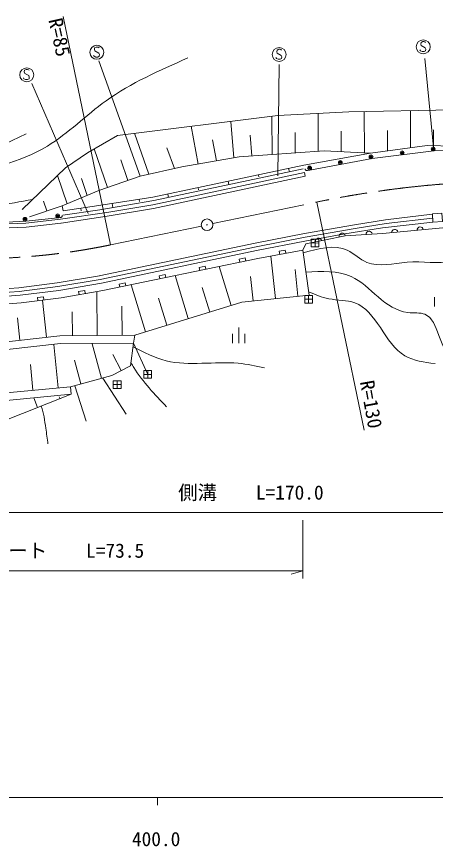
# Model space of a CAD drawing. Units: millimetres, scale not verified. Extents: x 40000 to 680000, y 20000 to 380000.
# Drawn here: x 449875 to 503805, y 198715 to 305482 of the extents above; entities that cross this region are included whole.
import ezdxf
from ezdxf.enums import TextEntityAlignment as Align

# ---------------------------------------------------------------- set-up
doc = ezdxf.new("R2010")
doc.units = ezdxf.units.MM
doc.header["$LTSCALE"] = 1000
doc.linetypes.add('CHAIN', pattern=[18.5, 12, -1.5, 3.5, -1.5])
for name, color, linetype, lineweight in [('M-BGD', 7, 'Continuous', 13), ('M-BMK', 2, 'CHAIN', 13), ('M-BMK-ROW', 30, 'Continuous', 13), ('M-BMK-SRVR', 3, 'Continuous', 13), ('M-STR-HTXT', 7, 'Continuous', 13), ('M-STR-STRC', 7, 'Continuous', 13), ('M-TTL-BAND', 7, 'Continuous', 13)]:
    doc.layers.add(name, color=color, linetype=linetype, lineweight=lineweight)
doc.styles.add('ＭＳ ゴシック', font='')
doc.styles.get('ＭＳ ゴシック').set_extended_font_data('MS Gothic')

msp = doc.modelspace()

# ---------------------------------------------------------------- linework, layer by layer
at = {"layer": 'M-BGD'}
for p, q in [((482775, 287735), (482757, 292646)), ((488718, 288144), (488700, 293026)), ((494663, 287952), (494643, 293283)), ((500604, 288614), (500587, 293396)), ((477870, 287326), (477450, 291994)), ((466888, 285189), (465070, 290475)), ((473240, 286510), (472335, 291366)), ((485747, 287940), (485737, 290573)), ((491690, 288092), (491680, 290749)), ((497634, 288209), (497624, 290834)), ((503575, 288879), (503568, 290901)), ((451115, 290397), (445702, 287819)), ((475606, 286927), (475100, 289645)), ((480184, 287557), (479945, 290221)), ((461578, 283482), (459863, 288472)), ((470209, 285931), (469217, 288577)), ((502743, 288905), (495462, 287914)), ((507991, 288744), (502743, 288905)), ((478537, 287444), (471140, 286140)), ((489484, 288197), (478537, 287444)), ((495462, 287914), (486854, 286356)), ((489484, 288197), (495462, 287914)), ((464212, 284398), (463297, 287057)), ((471140, 286140), (465770, 284939)), ((467398, 282230), (486854, 286356)), ((481017, 285118), (481071, 284862)), ((484908, 285944), (484999, 285517)), ((486951, 285423), (487055, 284934)), ((487353, 285690), (487648, 285743)), ((456395, 281409), (455143, 285052)), ((458976, 282477), (458225, 284662)), ((465770, 284939), (460480, 283100)), ((477126, 284293), (477216, 283866)), ((460480, 283100), (455739, 281137)), ((473235, 283468), (473289, 283212)), ((460451, 281184), (467398, 282230)), ((465661, 281969), (465703, 281691)), ((469343, 282643), (469434, 282215)), ((455739, 281137), (451542, 279720)), ((453769, 280472), (453328, 281755)), ((455739, 281137), (455868, 280471)), ((455868, 280471), (460451, 281184)), ((458160, 280828), (458210, 280507)), ((462188, 281446), (462268, 280914)), ((450740, 280709), (450716, 280776)), ((455188, 279592), (455486, 279624)), ((496983, 278316), (503484, 279046)), ((492142, 277543), (496983, 278316)), ((480764, 275408), (486995, 276606)), ((486995, 276606), (492142, 277543)), ((486739, 275450), (487140, 276239)), ((460823, 271181), (480764, 275408)), ((483215, 269202), (482634, 274676)), ((477512, 268320), (475975, 273330)), ((486096, 269507), (485733, 272932)), ((471988, 266626), (470292, 272155)), ((480333, 268897), (480001, 272029)), ((450318, 269625), (455314, 270254)), ((455314, 270254), (460823, 271181)), ((466465, 264931), (464609, 270981)), ((474750, 267473), (473780, 270635)), ((445234, 269251), (450318, 269625)), ((460270, 264458), (460212, 270099)), ((469227, 265779), (468161, 269252)), ((503696, 269396), (503696, 268196)), ((453737, 264217), (453200, 269015)), ((463480, 264491), (463441, 268237)), ((478893, 268744), (465084, 264508)), ((457061, 264425), (457029, 267502)), ((450297, 263832), (449975, 266717)), ((478485, 265480), (478485, 263480)), ((477685, 264680), (477685, 263480)), ((479285, 264680), (479285, 263480)), ((455211, 257713), (454686, 263271)), ((460805, 258950), (459605, 263357)), ((464940, 263451), (464528, 260555)), ((464940, 263451), (466761, 259447)), ((463331, 259933), (462254, 262008)), ((451987, 257409), (451674, 260724)), ((458150, 258227), (457320, 261275)), ((460967, 258964), (464005, 254346)), ((457360, 257991), (458821, 253432)), ((439556, 250038), (456916, 256888)), ((452576, 255176), (452084, 256423)), ((455469, 256318), (455371, 256567))]:
    msp.add_line(p, q, dxfattribs=at)
for points in [[(450592, 280656), (456155, 286029), (458987, 287967), (462863, 290204), (483511, 292738), (492646, 293245), (506077, 293500)], [(455526, 279406), (451057, 278908), (445556, 278692), (439547, 278842), (433558, 279360), (428681, 280119), (425682, 280745), (416988, 282941), (412143, 284365), (402614, 287516), (398527, 287916), (384293, 291805)], [(487648, 285743), (495662, 287208), (503621, 288218), (507589, 288303), (515624, 288291)], [(486951, 285423), (467401, 281281), (461480, 280286), (455526, 279406)], [(486793, 285897), (467568, 281819), (460607, 280630), (455824, 279948)], [(487353, 285690), (487274, 285675), (487223, 285676), (487159, 285695), (487114, 285717), (487077, 285751), (487037, 285805), (487018, 285852), (487013, 285882)], [(487055, 284934), (467495, 280789), (461558, 279792), (455599, 278911)], [(417446, 283015), (425307, 281066), (429221, 280245), (433053, 279644), (439259, 279039), (445086, 278861), (451069, 279141), (455188, 279592)], [(455581, 278909), (451094, 278409), (445552, 278191), (439231, 278540), (433505, 278862), (428592, 279627), (425569, 280257), (416857, 282458)], [(394519, 281366), (396532, 281534), (412849, 276142), (420483, 273747), (427268, 271994), (434139, 270723), (440116, 270211), (445156, 270248), (450169, 270597), (455118, 271238), (460548, 272144)], [(394560, 280868), (396472, 281028), (412696, 275666), (420345, 273267), (427160, 271505), (434072, 270227), (440097, 269711), (445175, 269748), (450219, 270099), (455191, 270744), (460630, 271651)], [(455757, 279905), (455762, 279866), (455748, 279804), (455724, 279751), (455680, 279696), (455633, 279660), (455566, 279633), (455486, 279624)], [(460527, 272140), (480608, 276346), (486957, 277578), (493386, 278697), (497398, 279352), (503391, 280055)], [(460630, 271651), (480703, 275855), (487047, 277086), (493467, 278203), (497467, 278857), (503450, 279558)], [(487140, 276239), (492195, 277294), (496988, 277559), (504751, 278298), (513356, 279016)], [(460970, 270228), (480926, 274353), (486739, 275450)], [(479386, 274035), (479305, 274427), (478522, 274265), (478603, 273873)], [(478893, 268744), (487537, 269660), (486739, 275450)], [(484548, 275037), (484474, 275430), (483688, 275282), (483762, 274889)], [(413401, 273939), (420130, 271833), (426791, 270097), (433799, 268798), (440072, 268267), (445377, 268280), (450451, 268673), (455603, 269314), (460970, 270228)], [(474236, 272971), (474155, 273362), (473372, 273200), (473453, 272809)], [(469087, 271906), (469006, 272298), (468222, 272136), (468303, 271744)], [(463937, 270842), (463856, 271233), (463073, 271071), (463154, 270680)], [(458715, 269844), (458648, 270239), (457859, 270104), (457926, 269710)], [(453400, 269040), (453351, 269437), (452557, 269338), (452606, 268941)], [(415330, 268215), (425940, 265313), (435117, 263744), (445139, 263256), (455456, 264409), (465084, 264508), (464940, 263451)], [(464940, 263451), (455517, 263409), (445170, 262253), (435008, 262748), (425724, 264336), (415358, 267226)], [(456822, 257865), (447151, 256952), (436718, 256973), (427935, 258163), (419684, 260102), (415358, 267226)], [(464528, 260555), (462133, 259312), (456822, 257865), (456916, 256888)], [(456916, 256888), (447197, 255952), (436650, 255973), (427754, 257179), (419368, 259340)]]:
    msp.add_lwpolyline(points, dxfattribs=at)
msp.add_lwpolyline([(503410, 280112), (504628, 280197), (504702, 279131), (503484, 279046)], close=True, dxfattribs=at)
for centre, radius in [((503520, 288457), 250), ((503520, 288457), 150), ((503520, 288457), 50), ((495521, 287437), 250), ((495521, 287437), 150), ((495521, 287437), 50), ((499527, 287951), 250), ((499527, 287951), 150), ((499527, 287951), 50), ((487603, 285989), 250), ((487603, 285989), 150), ((491562, 286713), 250), ((491562, 286713), 150), ((491562, 286713), 50), ((487603, 285989), 50), ((455161, 279840), 250), ((455161, 279840), 150), ((455161, 279840), 50), ((450959, 279386), 250), ((450959, 279386), 150), ((450959, 279386), 50)]:
    msp.add_circle(centre, radius, dxfattribs=at)
for centre, start, end in [((491803, 277212), 11.78622, 191.78622), ((495276, 277464), 3.15979, 183.15979), ((498566, 277709), 5.43739, 185.43739), ((501850, 278021), 5.43739, 185.43739), ((488755, 276576), 11.78622, 191.78622)]:
    msp.add_arc(centre, 400, start, end, dxfattribs=at)
for points, knots in [([(391047, 298103), (391692, 298804), (392338, 299505), (393094, 299894), (394780, 300762), (397016, 300078), (399150, 299553), (403408, 298505), (407261, 298088), (410921, 296738), (415024, 295119), (418804, 292851), (422606, 290426), (425591, 288527), (428580, 286597), (431904, 285650), (435040, 284757), (438466, 284839), (441838, 285248), (446098, 285726), (450311, 286683), (453841, 288829), (456525, 290461), (458815, 292780), (461391, 294637), (464610, 296958), (468276, 298556), (471942, 300155)], [0, 0, 0, 0, 1, 1, 1, 2, 2, 2, 3, 3, 3, 4, 4, 4, 5, 5, 5, 6, 6, 6, 7, 7, 7, 8, 8, 8, 9, 9, 9, 9]), ([(405993, 287958), (407242, 287717), (408491, 287476), (409768, 287377), (413267, 287107), (416982, 287902), (420223, 286990), (423644, 286027), (426537, 283159), (429902, 281666), (433752, 279959), (438220, 280051), (442486, 280505), (445711, 280848), (448820, 281398), (451929, 281948)], [0, 0, 0, 0, 1, 1, 1, 2, 2, 2, 3, 3, 3, 4, 4, 4, 5, 5, 5, 5]), ([(486789, 275086), (488793, 275640), (490797, 276194), (492463, 275411), (493332, 275003), (494110, 274230), (494987, 273855), (496520, 273199), (498357, 273758), (500169, 273885), (502167, 274026), (504134, 273642), (505885, 274020), (508459, 274576), (510565, 276780), (512671, 278985)], [0, 0, 0, 0, 1, 1, 1, 2, 2, 2, 3, 3, 3, 4, 4, 4, 5, 5, 5, 5]), ([(487131, 272604), (489179, 272714), (491227, 272824), (492944, 272037), (495485, 270872), (497300, 267741), (500247, 267410), (501005, 267325), (501838, 267424), (502458, 267174), (504309, 266402), (504177, 262609), (506082, 261499), (506653, 261172), (507404, 261102), (508140, 261208), (509068, 261321), (509996, 261766), (510478, 262489), (510815, 262988), (510941, 263607), (511039, 264223), (511376, 266274), (511470, 268162), (511848, 270128), (512337, 272667), (513300, 275336), (515040, 277131)], [0, 0, 0, 0, 1, 1, 1, 2, 2, 2, 3, 3, 3, 4, 4, 4, 5, 5, 5, 6, 6, 6, 7, 7, 7, 8, 8, 8, 9, 9, 9, 9]), ([(487510, 270068), (488340, 269710), (489170, 269353), (490067, 269177), (491191, 268957), (492420, 269024), (493425, 268663), (496202, 267664), (497275, 263395), (499870, 261840), (500980, 261176), (502368, 261007), (503756, 260839)], [0, 0, 0, 0, 1, 1, 1, 2, 2, 2, 3, 3, 3, 4, 4, 4, 4]), ([(464874, 262987), (466274, 262272), (467675, 261558), (469147, 261195), (472097, 260470), (475336, 261159), (478423, 260874), (479556, 260770), (480669, 260535), (481782, 260299)], [0, 0, 0, 0, 1, 1, 1, 2, 2, 2, 3, 3, 3, 3]), ([(464608, 260925), (464729, 260729), (464847, 260531), (464968, 260336), (466130, 258471), (467660, 256865), (469189, 255259)], [0, 0, 0, 0, 1, 1, 1, 2, 2, 2, 2]), ([(453060, 255367), (453361, 254463), (453503, 253485), (453637, 252519), (453732, 251840), (453822, 251166), (453913, 250493)], [0, 0, 0, 0, 1, 1, 1, 2, 2, 2, 2])]:
    msp.add_open_spline(points, degree=3, knots=knots, dxfattribs=at)
at = {"layer": 'M-BMK'}
for p, q in [((475133, 278842), (488552, 281627)), ((461957, 276108), (473665, 278537))]:
    msp.add_line(p, q, dxfattribs=at)
for centre, radius, start, end in [((514964, 154338), 130000, 84.73245, 101.72256), ((444688, 359335), 85000, 253.24347, 281.72253)]:
    msp.add_arc(centre, radius, start, end, dxfattribs=at)
at = {"layer": 'M-BMK-ROW'}
for p, q in [((488313, 276851), (488310, 275851)), ((487812, 276352), (488812, 276349)), ((486980, 269117), (487980, 269117)), ((487480, 269617), (487480, 268617)), ((466261, 259447), (467261, 259447)), ((466761, 259947), (466761, 258947)), ((462827, 258637), (462827, 257637)), ((462327, 258137), (463327, 258137))]:
    msp.add_line(p, q, dxfattribs=at)
for points in [[(487810, 275852), (487813, 276852), (488813, 276849), (488810, 275849)], [(486980, 268617), (486980, 269617), (487980, 269617), (487980, 268617)], [(466261, 258947), (466261, 259947), (467261, 259947), (467261, 258947)], [(462327, 257637), (462327, 258637), (463327, 258637), (463327, 257637)]]:
    msp.add_lwpolyline(points, close=True, dxfattribs=at)
at = {"layer": 'M-BMK-SRVR'}
for radius in [750, 30]:
    msp.add_circle((474399, 278690), radius, dxfattribs=at)
at = {"layer": 'M-STR-HTXT'}
for p, q in [((461957, 276108), (455862, 305482)), ((494647, 252252), (488552, 281627)), ((396472, 241681), (563643, 241681)), ((486739, 233173), (486739, 240681)), ((413401, 234173), (486739, 234173)), ((486739, 234173), (485239, 233753))]:
    msp.add_line(p, q, dxfattribs=at)
at = {"layer": 'M-STR-STRC'}
for p, q in [((502463, 300110), (503621, 288218)), ((465770, 284939), (460470, 299800)), ((483531, 284981), (483706, 299334)), ((459096, 280156), (451841, 296866))]:
    msp.add_line(p, q, dxfattribs=at)
for points in [[(502528, 302165), (502456, 302238), (502312, 302274), (502168, 302275), (501952, 302167), (501915, 301951), (501987, 301771), (502490, 301482), (502561, 301301), (502525, 301085), (502344, 300978), (502092, 300979), (501877, 301087), (501805, 301196)], [(460502, 301460), (460431, 301533), (460287, 301569), (460143, 301569), (459926, 301462), (459890, 301246), (459961, 301066), (460464, 300776), (460536, 300596), (460499, 300380), (460319, 300273), (460067, 300274), (459851, 300382), (459780, 300491)], [(483983, 301178), (483911, 301251), (483767, 301287), (483623, 301287), (483407, 301180), (483370, 300964), (483442, 300784), (483945, 300494), (484017, 300314), (483980, 300098), (483800, 299991), (483548, 299992), (483332, 300100), (483260, 300208)], [(451477, 298569), (451405, 298642), (451261, 298678), (451117, 298678), (450901, 298571), (450864, 298355), (450936, 298175), (451439, 297885), (451510, 297705), (451474, 297489), (451293, 297382), (451041, 297383), (450826, 297491), (450754, 297600)]]:
    msp.add_lwpolyline(points, dxfattribs=at)
for centre in [(502238, 301590), (460213, 300885), (483693, 300603), (451187, 297994)]:
    msp.add_circle(centre, 900, dxfattribs=at)
at = {"layer": 'M-TTL-BAND'}
for p, q in [((40000, 205000), (579000, 205000)), ((468000, 205000), (468000, 204000))]:
    msp.add_line(p, q, dxfattribs=at)

# ---------------------------------------------------------------- texts
at = {"layer": 'M-STR-HTXT', "style": 'ＭＳ ゴシック'}
for s, rotation, p in [('R=85', 282.6, (453422, 304937)), ('R=130', 280.2, (493540, 258404))]:
    msp.add_text(s, height=1833, rotation=rotation, dxfattribs=at).set_placement(p, align=Align.BOTTOM_LEFT)
for s, p in [('側溝\u3000\u3000L=170.0', (470683, 242784)), ('法止コンクリート\u3000\u3000L=73.5', (433820, 235305))]:
    msp.add_text(s, height=1833, dxfattribs=at).set_placement(p, align=Align.BOTTOM_LEFT)
at = {"layer": 'M-TTL-BAND', "style": 'ＭＳ ゴシック'}
msp.add_text('400.0', height=1833, dxfattribs=at).set_placement((467844, 198195), align=Align.BOTTOM_CENTER)

doc.saveas('drawing.dxf')
